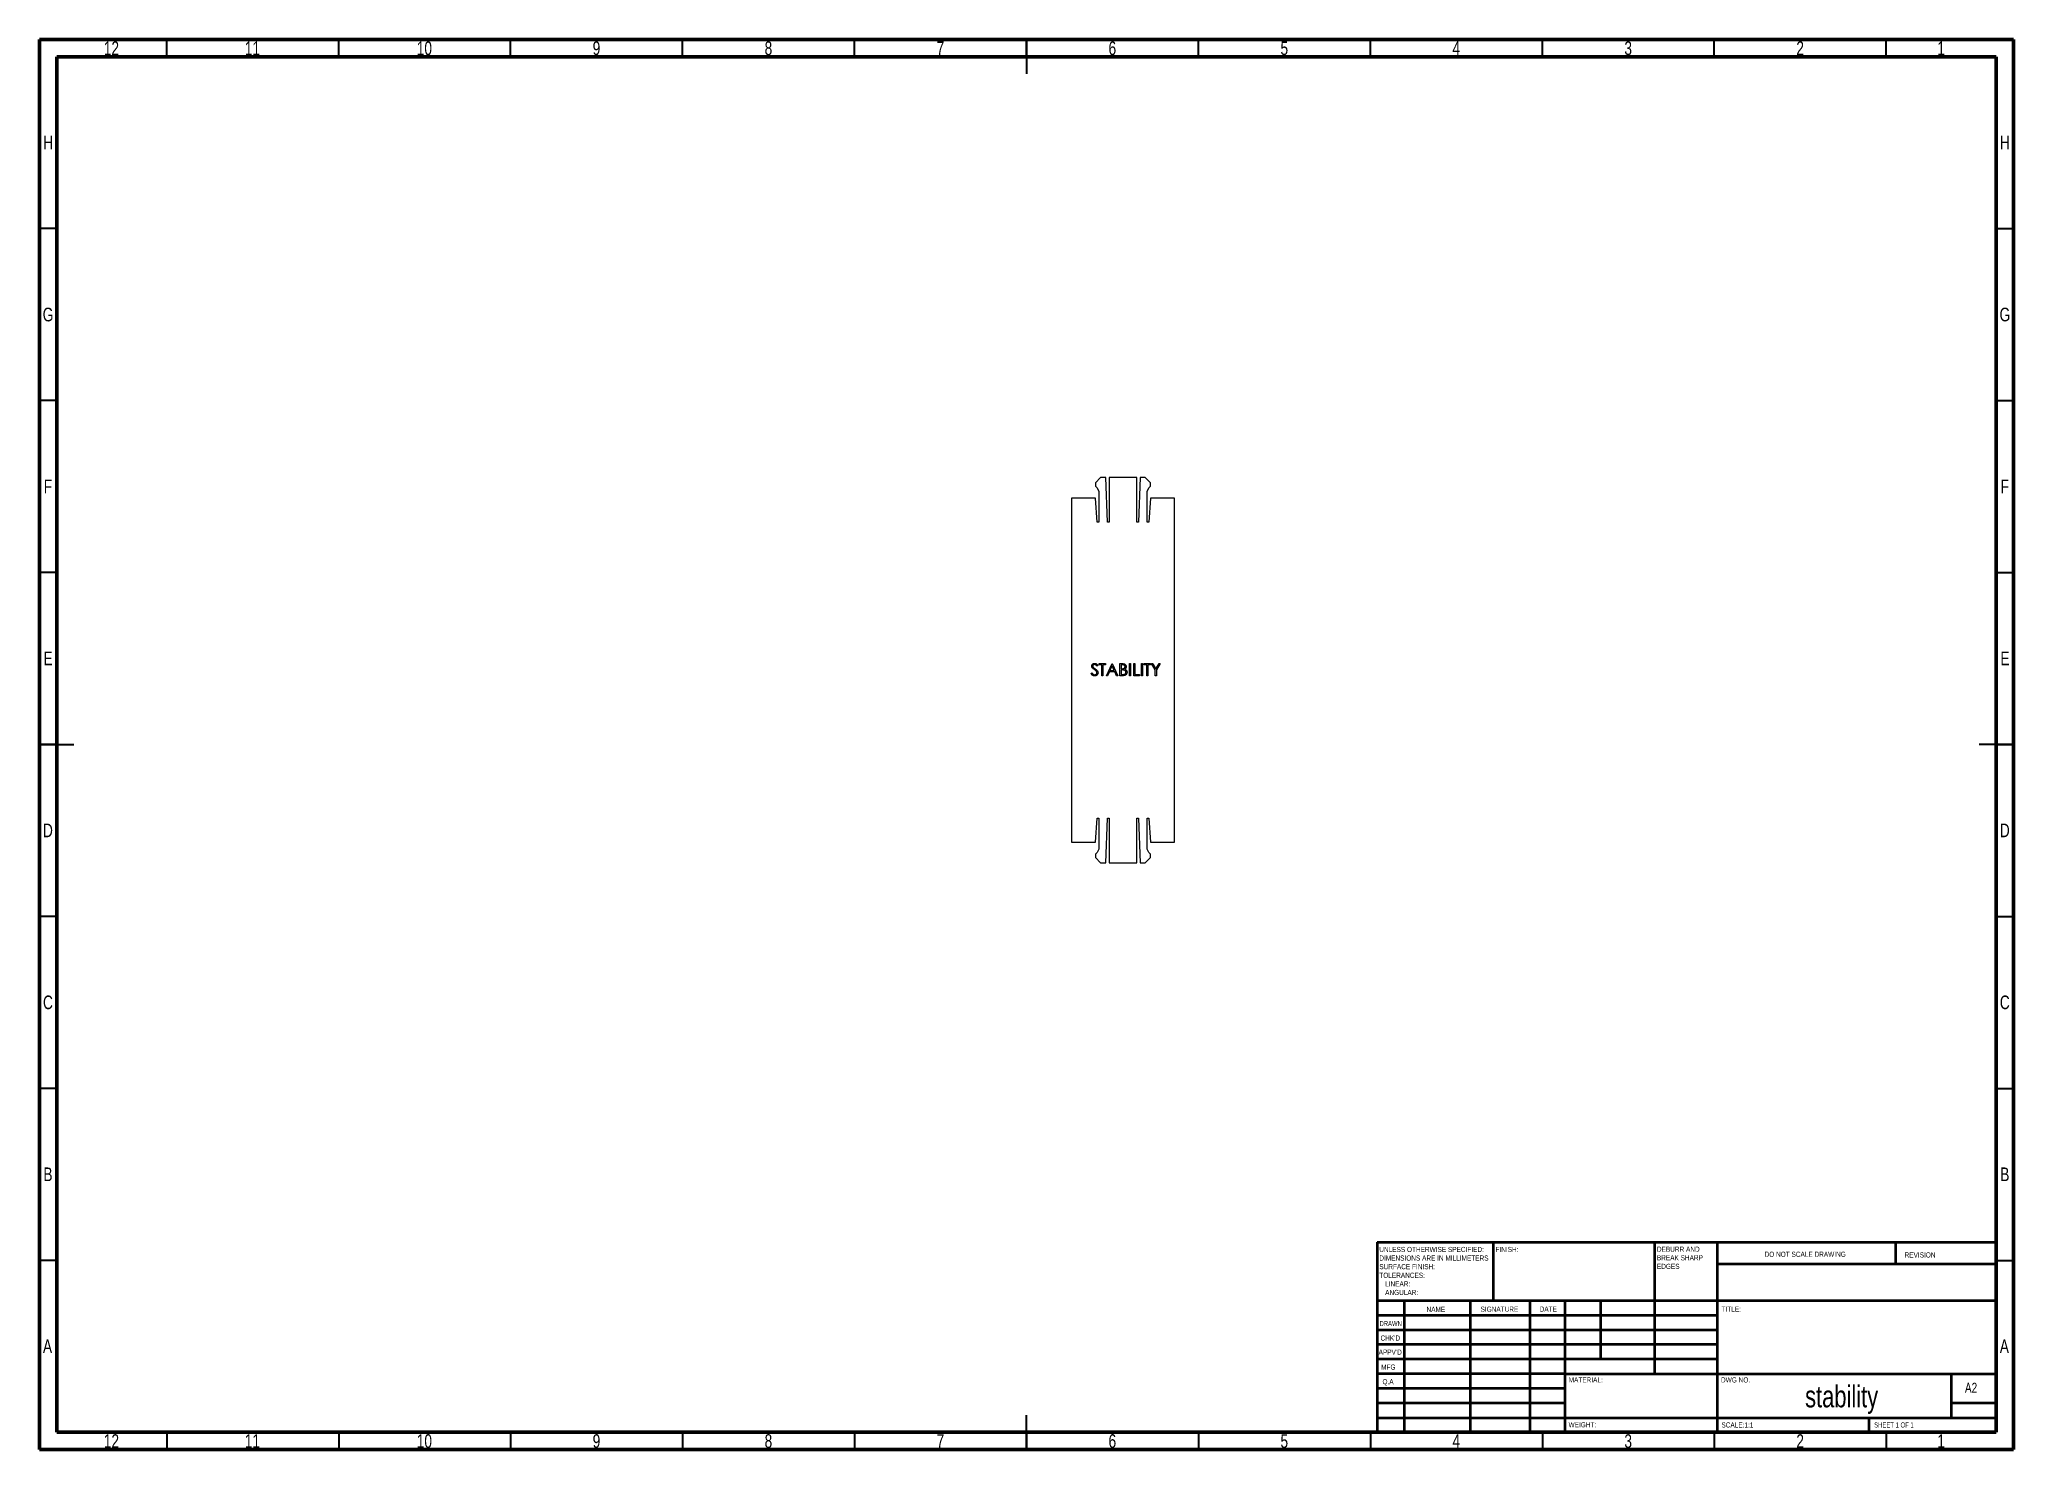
# Model space of a CAD drawing. Header units: millimetres. Extents: x 15 to 589, y 5 to 415.
import ezdxf

# ---------------------------------------------------------------- set-up
doc = ezdxf.new("R2010")
doc.units = ezdxf.units.MM
doc.styles.add('SLDTEXTSTYLE0', font='TXT', dxfattribs={"width": 0.75})
doc.styles.add('SLDTEXTSTYLE1', font='TXT', dxfattribs={"width": 0.686449})
doc.styles.add('SLDTEXTSTYLE2', font='TXT', dxfattribs={"width": 0.6875})

# ---------------------------------------------------------------- blocks, each defined once
blk = doc.blocks.new('SW_NOTE_0')
at = {"color": 0, "linetype": 'Continuous', "lineweight": 0, "char_height": 1.5, "attachment_point": 1, "style": 'SLDTEXTSTYLE0'}
for s, insert in [('UNLESS OTHERWISE SPECIFIED:', (0, 1.93)), ('TOLERANCES:', (0, -5.57)), ('SURFACE FINISH:', (0, -3.07)), ('DIMENSIONS ARE IN MILLIMETERS', (0, -0.57)), ('ANGULAR:', (1.69, -10.57)), ('LINEAR:', (1.69, -8.07))]:
    blk.add_mtext(s, dxfattribs=dict(at, insert=insert))
blk = doc.blocks.new('SW_NOTE_1')
at = {"color": 0, "linetype": 'Continuous', "lineweight": 0, "char_height": 1.5, "attachment_point": 1, "style": 'SLDTEXTSTYLE0'}
for s, insert in [('DEBURR AND', (0, 1.93)), ('BREAK SHARP', (0, -0.57)), ('EDGES', (0, -3.07))]:
    blk.add_mtext(s, dxfattribs=dict(at, insert=insert))

msp = doc.modelspace()

# ---------------------------------------------------------------- linework, layer by layer
at = {"color": 7, "linetype": 'Continuous', "lineweight": 70}
for p, q in [((15, 5), (15, 415)), ((15, 415), (589, 415)), ((589, 415), (589, 5)), ((20, 10), (20, 410)), ((20, 410), (584, 410)), ((584, 410), (584, 10)), ((584, 10), (20, 10)), ((589, 5), (15, 5))]:
    msp.add_line(p, q, dxfattribs=at)
at = {"color": 7, "linetype": 'Continuous', "lineweight": 35}
for p, q in [((52, 410), (52, 415)), ((102, 410), (102, 415)), ((152, 410), (152, 415)), ((202, 410), (202, 415)), ((252, 410), (252, 415)), ((302, 415), (302, 405)), ((302, 410), (302, 415)), ((352, 410), (352, 415)), ((402, 410), (402, 415)), ((452, 410), (452, 415)), ((502, 410), (502, 415)), ((552, 410), (552, 415)), ((20, 360), (15, 360)), ((584, 360), (589, 360)), ((20, 310), (15, 310)), ((584, 310), (589, 310)), ((20, 260), (15, 260)), ((584, 260), (589, 260)), ((15, 210), (25, 210)), ((20, 210), (15, 210)), ((589, 210), (579, 210)), ((584, 210), (589, 210)), ((20, 160), (15, 160)), ((584, 160), (589, 160)), ((20, 110), (15, 110)), ((584, 110), (589, 110)), ((20, 60), (15, 60)), ((584, 60), (589, 60)), ((302, 5), (302, 15)), ((52, 10), (52, 5)), ((102, 10), (102, 5)), ((152, 10), (152, 5)), ((202, 10), (202, 5)), ((252, 10), (252, 5)), ((302, 10), (302, 5)), ((352, 10), (352, 5)), ((402, 10), (402, 5)), ((452, 10), (452, 5)), ((502, 10), (502, 5)), ((552, 10), (552, 5))]:
    msp.add_line(p, q, dxfattribs=at)
at = {"color": 7, "linetype": 'Continuous', "lineweight": 25}
for p, q in [((323.55, 287.61), (322.05, 286.11)), ((325.05, 287.61), (323.55, 287.61)), ((325.55, 274.61), (325.05, 287.61)), ((326.05, 287.61), (326.05, 274.61)), ((334.05, 287.61), (326.05, 287.61)), ((334.05, 274.61), (334.05, 287.61)), ((335.05, 287.61), (334.55, 274.61)), ((336.55, 287.61), (335.05, 287.61)), ((338.05, 286.11), (336.55, 287.61)), ((315.05, 281.61), (315.05, 181.61)), ((322.05, 281.61), (315.05, 281.61)), ((322.05, 286.11), (322.05, 285.11)), ((322.05, 285.11), (322.55, 284.61)), ((322.55, 274.61), (322.05, 281.61)), ((322.55, 284.61), (323.05, 283.61)), ((323.05, 283.61), (323.05, 274.61)), ((337.05, 283.61), (337.55, 284.61)), ((337.05, 274.61), (337.05, 283.61)), ((337.55, 284.61), (338.05, 285.11)), ((338.05, 281.61), (337.55, 274.61)), ((338.05, 285.11), (338.05, 286.11)), ((345.05, 281.61), (338.05, 281.61)), ((345.05, 181.61), (345.05, 281.61)), ((323.05, 274.61), (322.55, 274.61)), ((326.05, 274.61), (325.55, 274.61)), ((334.55, 274.61), (334.05, 274.61)), ((337.55, 274.61), (337.05, 274.61)), ((322.05, 181.61), (322.55, 188.61)), ((322.55, 188.61), (323.05, 188.61)), ((323.05, 188.61), (323.05, 179.61)), ((325.05, 175.61), (325.55, 188.61)), ((325.55, 188.61), (326.05, 188.61)), ((326.05, 188.61), (326.05, 175.61)), ((334.05, 188.61), (334.55, 188.61)), ((334.05, 175.61), (334.05, 188.61)), ((334.55, 188.61), (335.05, 175.61)), ((337.05, 188.61), (337.55, 188.61)), ((337.05, 179.61), (337.05, 188.61)), ((337.55, 188.61), (338.05, 181.61)), ((315.05, 181.61), (322.05, 181.61)), ((322.55, 178.61), (322.05, 178.11)), ((322.05, 178.11), (322.05, 177.11)), ((323.05, 179.61), (322.55, 178.61)), ((337.55, 178.61), (337.05, 179.61)), ((338.05, 178.11), (337.55, 178.61)), ((338.05, 181.61), (345.05, 181.61)), ((338.05, 177.11), (338.05, 178.11)), ((322.05, 177.11), (323.55, 175.61)), ((323.55, 175.61), (325.05, 175.61)), ((326.05, 175.61), (334.05, 175.61)), ((335.05, 175.61), (336.55, 175.61)), ((336.55, 175.61), (338.05, 177.11))]:
    msp.add_line(p, q, dxfattribs=at)
at = {"color": 7, "linetype": 'Continuous', "lineweight": 50}
for p, q in [((404, 65.25), (584, 65.25)), ((404, 65.25), (404, 10)), ((437.8, 48.25), (437.8, 65.25)), ((484.6, 65.25), (484.6, 27)), ((502.8, 65.25), (502.8, 10)), ((554.8, 58.88), (554.8, 65.25)), ((584, 58.88), (502.8, 58.88)), ((584, 48.25), (404, 48.25)), ((411.8, 48.25), (411.8, 10)), ((430.99, 48.25), (430.99, 10)), ((448.4, 48.25), (448.4, 10)), ((458.6, 10), (458.6, 48.25)), ((469, 31.25), (469, 48.25)), ((502.8, 44), (404, 44)), ((502.8, 39.75), (404, 39.75)), ((502.8, 35.5), (404, 35.5)), ((502.8, 31.25), (404, 31.25)), ((458.6, 27), (404, 27)), ((458.6, 27), (584, 27)), ((571, 14.25), (571, 27)), ((458.6, 22.75), (404, 22.75)), ((458.6, 18.5), (404, 18.5)), ((584, 18.5), (571, 18.5)), ((404, 14.25), (584, 14.25)), ((547, 10), (547, 14.25))]:
    msp.add_line(p, q, dxfattribs=at)
at = {"color": 7, "linetype": 'Continuous', "flags": 128}
for points in [[(320.74, 230.69), (321.04, 230.86), (321.04, 230.86), (321.12, 230.73), (321.21, 230.61), (321.3, 230.51), (321.4, 230.43), (321.49, 230.36), (321.59, 230.32), (321.7, 230.29), (321.81, 230.28), (321.81, 230.28), (321.9, 230.29), (321.99, 230.3), (322.07, 230.33), (322.16, 230.36), (322.23, 230.41), (322.3, 230.46), (322.36, 230.52), (322.41, 230.58), (322.44, 230.65), (322.47, 230.72), (322.49, 230.8), (322.49, 230.87), (322.49, 230.87), (322.48, 230.96), (322.46, 231.05), (322.42, 231.13), (322.37, 231.22), (322.37, 231.22), (322.32, 231.28), (322.26, 231.34), (322.2, 231.4), (322.12, 231.47), (322.04, 231.54), (321.95, 231.62), (321.84, 231.7), (321.73, 231.78), (321.73, 231.78), (321.62, 231.86), (321.53, 231.93), (321.44, 232), (321.36, 232.06), (321.29, 232.12), (321.24, 232.17), (321.2, 232.21), (321.16, 232.25), (321.16, 232.25), (321.12, 232.31), (321.08, 232.38), (321.04, 232.44), (321.01, 232.51), (320.99, 232.58), (320.98, 232.64), (320.97, 232.71), (320.97, 232.78), (320.97, 232.78), (320.97, 232.9), (320.99, 233), (321.03, 233.1), (321.08, 233.2), (321.14, 233.29), (321.21, 233.37), (321.29, 233.43), (321.39, 233.49), (321.49, 233.54), (321.6, 233.57), (321.71, 233.59), (321.83, 233.6), (321.83, 233.6), (321.95, 233.59), (322.07, 233.57), (322.19, 233.53), (322.3, 233.47), (322.35, 233.44), (322.41, 233.4), (322.47, 233.35), (322.52, 233.3), (322.58, 233.23), (322.64, 233.17), (322.7, 233.09), (322.76, 233.01), (322.76, 233.01), (322.48, 232.79), (322.48, 232.79), (322.42, 232.86), (322.37, 232.92), (322.33, 232.97), (322.28, 233.02), (322.24, 233.06), (322.2, 233.1), (322.15, 233.13), (322.12, 233.15), (322.04, 233.19), (321.96, 233.22), (321.88, 233.24), (321.79, 233.24), (321.79, 233.24), (321.69, 233.23), (321.59, 233.21), (321.5, 233.17), (321.42, 233.11), (321.36, 233.05), (321.32, 232.97), (321.29, 232.89), (321.28, 232.8), (321.28, 232.8), (321.28, 232.74), (321.29, 232.69), (321.31, 232.63), (321.33, 232.58), (321.36, 232.52), (321.4, 232.47), (321.45, 232.41), (321.51, 232.35), (321.51, 232.35), (321.53, 232.33), (321.57, 232.3), (321.61, 232.27), (321.66, 232.23), (321.73, 232.18), (321.8, 232.13), (321.89, 232.07), (321.98, 232), (321.98, 232), (322.09, 231.92), (322.2, 231.83), (322.29, 231.76), (322.38, 231.68), (322.46, 231.61), (322.52, 231.53), (322.58, 231.47), (322.63, 231.4), (322.71, 231.27), (322.76, 231.13), (322.79, 231), (322.81, 230.87), (322.81, 230.87), (322.8, 230.78), (322.79, 230.68), (322.76, 230.6), (322.73, 230.51), (322.69, 230.43), (322.64, 230.35), (322.58, 230.28), (322.51, 230.2), (322.44, 230.14), (322.36, 230.08), (322.28, 230.03), (322.19, 229.99), (322.1, 229.96), (322.01, 229.94), (321.91, 229.93), (321.81, 229.92), (321.81, 229.92), (321.73, 229.92), (321.65, 229.93), (321.57, 229.95), (321.5, 229.97), (321.43, 229.99), (321.36, 230.02), (321.29, 230.06), (321.22, 230.1), (321.16, 230.15), (321.1, 230.2), (321.03, 230.26), (320.97, 230.33), (320.91, 230.41), (320.85, 230.5), (320.8, 230.59), (320.74, 230.69)], [(323.12, 233.15), (323.12, 233.51), (323.12, 233.51), (324.96, 233.51), (324.96, 233.51), (324.96, 233.15), (324.96, 233.15), (324.2, 233.15), (324.2, 233.15), (324.2, 230.01), (324.2, 230.01), (323.88, 230.01), (323.88, 230.01), (323.88, 233.15), (323.88, 233.15), (323.12, 233.15)], [(326.93, 233.51), (328.55, 230.01), (328.55, 230.01), (328.21, 230.01), (328.21, 230.01), (327.69, 231.13), (327.69, 231.13), (326.1, 231.13), (326.1, 231.13), (325.57, 230.01), (325.57, 230.01), (325.23, 230.01), (325.23, 230.01), (326.89, 233.51), (326.89, 233.51), (326.93, 233.51)], [(326.91, 232.83), (326.27, 231.49), (326.27, 231.49), (327.52, 231.49), (327.52, 231.49), (326.91, 232.83)], [(329.18, 233.51), (329.86, 233.51), (329.86, 233.51), (329.96, 233.51), (330.05, 233.51), (330.14, 233.5), (330.22, 233.49), (330.3, 233.47), (330.37, 233.46), (330.44, 233.44), (330.49, 233.41), (330.6, 233.35), (330.69, 233.29), (330.77, 233.2), (330.84, 233.1), (330.9, 233), (330.94, 232.89), (330.96, 232.77), (330.97, 232.64), (330.97, 232.64), (330.97, 232.53), (330.95, 232.42), (330.91, 232.31), (330.87, 232.21), (330.81, 232.12), (330.74, 232.04), (330.66, 231.97), (330.57, 231.9), (330.57, 231.9), (330.69, 231.85), (330.79, 231.8), (330.88, 231.74), (330.95, 231.68), (331.02, 231.62), (331.08, 231.55), (331.12, 231.47), (331.17, 231.39), (331.2, 231.3), (331.22, 231.2), (331.24, 231.11), (331.24, 231.01), (331.24, 231.01), (331.24, 230.9), (331.22, 230.8), (331.2, 230.71), (331.17, 230.62), (331.12, 230.53), (331.07, 230.45), (331.01, 230.37), (330.94, 230.3), (330.86, 230.23), (330.77, 230.17), (330.68, 230.12), (330.58, 230.08), (330.48, 230.05), (330.37, 230.03), (330.25, 230.02), (330.12, 230.01), (330.12, 230.01), (329.18, 230.01), (329.18, 230.01), (329.18, 233.51)], [(329.49, 233.15), (329.49, 232.03), (329.49, 232.03), (329.7, 232.03), (329.7, 232.03), (329.79, 232.03), (329.88, 232.04), (329.96, 232.04), (330.04, 232.05), (330.1, 232.06), (330.16, 232.07), (330.22, 232.08), (330.27, 232.1), (330.35, 232.14), (330.43, 232.19), (330.49, 232.24), (330.55, 232.31), (330.6, 232.39), (330.63, 232.47), (330.65, 232.55), (330.66, 232.64), (330.66, 232.64), (330.66, 232.7), (330.65, 232.75), (330.63, 232.8), (330.61, 232.85), (330.59, 232.9), (330.56, 232.94), (330.52, 232.98), (330.48, 233.02), (330.43, 233.05), (330.38, 233.08), (330.32, 233.1), (330.25, 233.12), (330.18, 233.13), (330.1, 233.14), (330.01, 233.15), (329.92, 233.15), (329.92, 233.15), (329.49, 233.15)], [(329.49, 231.67), (329.49, 230.37), (329.49, 230.37), (329.94, 230.37), (329.94, 230.37), (330.03, 230.37), (330.12, 230.38), (330.21, 230.38), (330.28, 230.39), (330.35, 230.4), (330.41, 230.41), (330.47, 230.43), (330.52, 230.44), (330.61, 230.48), (330.69, 230.54), (330.75, 230.6), (330.82, 230.67), (330.86, 230.75), (330.9, 230.83), (330.92, 230.92), (330.93, 231.01), (330.93, 231.01), (330.93, 231.06), (330.92, 231.11), (330.91, 231.17), (330.89, 231.22), (330.87, 231.26), (330.84, 231.31), (330.81, 231.36), (330.77, 231.4), (330.69, 231.48), (330.59, 231.54), (330.48, 231.59), (330.35, 231.63), (330.35, 231.63), (330.3, 231.64), (330.24, 231.65), (330.17, 231.66), (330.1, 231.66), (330.01, 231.67), (329.92, 231.67), (329.81, 231.67), (329.7, 231.67), (329.7, 231.67), (329.49, 231.67)], [(331.96, 233.51), (332.27, 233.51), (332.27, 233.51), (332.27, 230.01), (332.27, 230.01), (331.96, 230.01), (331.96, 230.01), (331.96, 233.51)], [(333.17, 233.51), (333.48, 233.51), (333.48, 233.51), (333.48, 230.37), (333.48, 230.37), (334.83, 230.37), (334.83, 230.37), (334.83, 230.01), (334.83, 230.01), (333.17, 230.01), (333.17, 230.01), (333.17, 233.51)], [(335.41, 233.51), (335.73, 233.51), (335.73, 233.51), (335.73, 230.01), (335.73, 230.01), (335.41, 230.01), (335.41, 230.01), (335.41, 233.51)], [(336.22, 233.15), (336.22, 233.51), (336.22, 233.51), (338.06, 233.51), (338.06, 233.51), (338.06, 233.15), (338.06, 233.15), (337.3, 233.15), (337.3, 233.15), (337.3, 230.01), (337.3, 230.01), (336.98, 230.01), (336.98, 230.01), (336.98, 233.15), (336.98, 233.15), (336.22, 233.15)], [(338.33, 233.51), (338.69, 233.51), (338.69, 233.51), (339.61, 232.01), (339.61, 232.01), (340.53, 233.51), (340.53, 233.51), (340.89, 233.51), (340.89, 233.51), (339.77, 231.68), (339.77, 231.68), (339.77, 230.01), (339.77, 230.01), (339.45, 230.01), (339.45, 230.01), (339.45, 231.68), (339.45, 231.68), (338.33, 233.51)]]:
    msp.add_lwpolyline(points, dxfattribs=at)

# ---------------------------------------------------------------- block references
at = {"color": 7, "linetype": 'Continuous', "lineweight": 0}
for name, p in [('SW_NOTE_0', (404.59, 61.99)), ('SW_NOTE_1', (485.31, 62.07))]:
    msp.add_blockref(name, p, dxfattribs=at)

# ---------------------------------------------------------------- texts
for s, insert, char_height, attachment_point, style in [('12', (35.92, 414.44), 3.969, 2, 'SLDTEXTSTYLE0'), ('11', (76.92, 414.44), 3.969, 2, 'SLDTEXTSTYLE0'), ('10', (126.92, 414.44), 3.969, 2, 'SLDTEXTSTYLE0'), ('9', (176.96, 414.44), 3.97, 2, 'SLDTEXTSTYLE0'), ('8', (226.96, 414.44), 3.97, 2, 'SLDTEXTSTYLE0'), ('7', (276.96, 414.44), 3.97, 2, 'SLDTEXTSTYLE0'), ('6', (326.96, 414.44), 3.97, 2, 'SLDTEXTSTYLE0'), ('5', (376.96, 414.44), 3.97, 2, 'SLDTEXTSTYLE0'), ('4', (426.96, 414.44), 3.97, 2, 'SLDTEXTSTYLE0'), ('3', (476.96, 414.44), 3.97, 2, 'SLDTEXTSTYLE0'), ('2', (526.96, 414.44), 3.97, 2, 'SLDTEXTSTYLE0'), ('1', (567.96, 414.44), 3.97, 2, 'SLDTEXTSTYLE0'), ('H', (17.49, 387.01), 3.97, 2, 'SLDTEXTSTYLE0'), ('H', (586.49, 387.01), 3.97, 2, 'SLDTEXTSTYLE0'), ('G', (17.49, 337.01), 3.97, 2, 'SLDTEXTSTYLE0'), ('G', (586.49, 337.01), 3.97, 2, 'SLDTEXTSTYLE0'), ('F', (17.46, 287.01), 3.97, 2, 'SLDTEXTSTYLE0'), ('F', (586.46, 287.01), 3.97, 2, 'SLDTEXTSTYLE0'), ('E', (17.51, 237.01), 3.97, 2, 'SLDTEXTSTYLE0'), ('E', (586.51, 237.01), 3.97, 2, 'SLDTEXTSTYLE0'), ('D', (17.45, 187.01), 3.97, 2, 'SLDTEXTSTYLE0'), ('D', (586.45, 187.01), 3.97, 2, 'SLDTEXTSTYLE0'), ('C', (17.46, 137.01), 3.97, 2, 'SLDTEXTSTYLE0'), ('C', (586.46, 137.01), 3.97, 2, 'SLDTEXTSTYLE0'), ('B', (17.47, 87.01), 3.97, 2, 'SLDTEXTSTYLE0'), ('B', (586.47, 87.01), 3.97, 2, 'SLDTEXTSTYLE0'), ('FINISH:', (438.37, 63.92), 1.5, 1, 'SLDTEXTSTYLE0'), ('DO NOT SCALE DRAWING', (516.61, 62.53), 1.5, 1, 'SLDTEXTSTYLE0'), ('REVISION', (557.33, 62.33), 1.5, 1, 'SLDTEXTSTYLE0'), ('NAME', (418.32, 46.5), 1.5, 1, 'SLDTEXTSTYLE0'), ('SIGNATURE', (434.03, 46.56), 1.5, 1, 'SLDTEXTSTYLE0'), ('DATE', (451.21, 46.58), 1.5, 1, 'SLDTEXTSTYLE0'), ('TITLE:', (504.09, 46.58), 1.5, 1, 'SLDTEXTSTYLE0'), ('DRAWN', (404.64, 42.38), 1.5, 1, 'SLDTEXTSTYLE1'), ('A', (17.34, 37.01), 3.97, 2, 'SLDTEXTSTYLE0'), ("CHK'D", (404.94, 38.16), 1.5, 1, 'SLDTEXTSTYLE0'), ('A', (586.34, 37.01), 3.97, 2, 'SLDTEXTSTYLE0'), ("APPV'D", (404.4, 34.07), 1.5, 1, 'SLDTEXTSTYLE0'), ('MFG', (405.12, 29.72), 1.5, 1, 'SLDTEXTSTYLE0'), ('Q.A', (405.51, 25.5), 1.5, 1, 'SLDTEXTSTYLE0'), ('MATERIAL:', (459.65, 25.99), 1.5, 1, 'SLDTEXTSTYLE0'), ('DWG NO.', (503.95, 25.99), 1.5, 1, 'SLDTEXTSTYLE0'), ('stability', (539.02, 23.61), 6.35, 2, 'SLDTEXTSTYLE0'), ('A2', (574.87, 24.41), 2.91, 1, 'SLDTEXTSTYLE0'), ('WEIGHT:', (459.62, 12.95), 1.499, 1, 'SLDTEXTSTYLE0'), ('SCALE:1:1', (504.07, 12.9), 1.5, 1, 'SLDTEXTSTYLE0'), ('SHEET 1 OF 1', (548.48, 12.9), 1.5, 1, 'SLDTEXTSTYLE2'), ('12', (35.92, 9.44), 3.969, 2, 'SLDTEXTSTYLE0'), ('11', (76.92, 9.44), 3.969, 2, 'SLDTEXTSTYLE0'), ('10', (126.92, 9.44), 3.969, 2, 'SLDTEXTSTYLE0'), ('9', (176.96, 9.44), 3.97, 2, 'SLDTEXTSTYLE0'), ('8', (226.96, 9.44), 3.97, 2, 'SLDTEXTSTYLE0'), ('7', (276.96, 9.44), 3.97, 2, 'SLDTEXTSTYLE0'), ('6', (326.96, 9.44), 3.97, 2, 'SLDTEXTSTYLE0'), ('5', (376.96, 9.44), 3.97, 2, 'SLDTEXTSTYLE0'), ('4', (426.96, 9.44), 3.97, 2, 'SLDTEXTSTYLE0'), ('3', (476.96, 9.44), 3.97, 2, 'SLDTEXTSTYLE0'), ('2', (526.96, 9.44), 3.97, 2, 'SLDTEXTSTYLE0'), ('1', (567.96, 9.44), 3.97, 2, 'SLDTEXTSTYLE0')]:
    msp.add_mtext(s, dxfattribs=dict(at, insert=insert, char_height=char_height, attachment_point=attachment_point, style=style))

doc.saveas('drawing.dxf')
